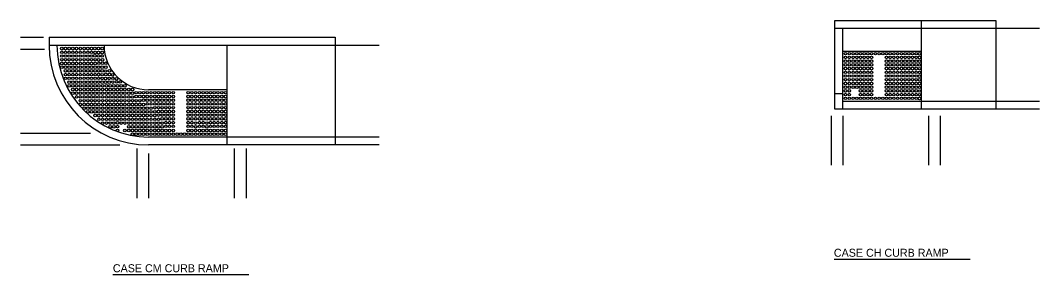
# Model space of a CAD drawing. Extents: x -218 to 9, y 108 to 245.
# Drawn here: x -138.5 to -73.6, y 228.7 to 244.9 of the extents above; entities that cross this region are included whole.
import ezdxf

# ---------------------------------------------------------------- set-up
doc = ezdxf.new("R2010")
doc.units = 0
doc.layers.add('mc_ISLAND', color=7, linetype='Continuous')
doc.layers.add('mc_MISC-CONST-anno', color=7, linetype='Continuous')

msp = doc.modelspace()

# ---------------------------------------------------------------- linework, layer by layer
at = {"layer": 'mc_ISLAND'}
for p, q in [((-86.614, 244.888), (-76.381, 244.888)), ((-86.614, 239.239), (-86.614, 244.888)), ((-81.114, 239.239), (-81.114, 244.888)), ((-76.381, 244.888), (-76.381, 239.239)), ((-86.614, 244.388), (-73.586, 244.388)), ((-86.114, 239.239), (-86.114, 244.388)), ((-138.466, 243.812), (-137.001, 243.812)), ((-136.642, 243.812), (-118.433, 243.812)), ((-136.642, 243.812), (-136.642, 243.312)), ((-136.642, 243.312), (-115.623, 243.312)), ((-125.3, 236.969), (-125.3, 243.312)), ((-118.433, 243.812), (-118.433, 236.969)), ((-138.466, 243.062), (-136.932, 243.062)), ((-86.114, 242.934), (-81.114, 242.934)), ((-125.3, 240.469), (-130.3, 240.469)), ((-86.614, 240.239), (-86.114, 240.239)), ((-73.586, 239.739), (-86.114, 239.739)), ((-86.864, 238.826), (-86.864, 235.679)), ((-73.586, 239.239), (-86.614, 239.239)), ((-86.114, 238.826), (-86.114, 235.679)), ((-80.663, 238.826), (-80.663, 235.679)), ((-79.913, 238.826), (-79.913, 235.679)), ((-138.466, 237.719), (-134.011, 237.719)), ((-115.623, 237.469), (-130.3, 237.469)), ((-138.466, 236.969), (-132.134, 236.969)), ((-115.623, 236.969), (-130.3, 236.969)), ((-131.05, 236.738), (-131.05, 233.591)), ((-130.3, 236.43), (-130.3, 233.591)), ((-124.849, 236.738), (-124.849, 233.591)), ((-124.099, 236.738), (-124.099, 233.591))]:
    msp.add_line(p, q, dxfattribs=at)
for centre in [(-135.834, 243.096), (-135.834, 242.86), (-135.834, 242.623), (-135.597, 243.096), (-135.597, 242.86), (-135.597, 242.623), (-135.36, 243.096), (-135.36, 242.86), (-135.36, 242.623), (-135.123, 243.096), (-135.123, 242.86), (-135.123, 242.623), (-134.886, 243.096), (-134.886, 242.86), (-134.886, 242.623), (-134.65, 243.096), (-134.65, 242.86), (-134.65, 242.623), (-134.413, 243.096), (-134.413, 242.86), (-134.413, 242.623), (-134.176, 243.096), (-134.176, 242.86), (-134.176, 242.623), (-133.939, 243.096), (-133.939, 242.86), (-133.939, 242.623), (-133.73, 243.104), (-133.722, 242.629), (-133.713, 242.846), (-133.496, 242.843), (-133.496, 242.626), (-133.493, 243.104), (-133.261, 242.626), (-133.258, 242.843), (-133.257, 243.104), (-85.937, 242.772), (-85.7, 242.772), (-85.463, 242.772), (-85.227, 242.772), (-84.99, 242.772), (-84.753, 242.772), (-84.516, 242.772), (-84.279, 242.772), (-84.043, 242.772), (-83.806, 242.772), (-83.569, 242.772), (-83.332, 242.772), (-83.095, 242.772), (-82.859, 242.772), (-82.622, 242.772), (-82.385, 242.772), (-82.148, 242.772), (-81.911, 242.772), (-81.675, 242.772), (-81.438, 242.772), (-81.232, 242.765), (-135.834, 242.386), (-135.834, 242.149), (-135.597, 242.386), (-135.597, 242.149), (-135.36, 242.386), (-135.36, 242.149), (-135.123, 242.386), (-135.123, 242.149), (-134.886, 242.386), (-134.886, 242.149), (-134.65, 242.386), (-134.65, 242.149), (-134.413, 242.386), (-134.413, 242.149), (-134.176, 242.386), (-134.176, 242.149), (-133.939, 242.386), (-133.939, 242.149), (-133.702, 242.386), (-133.702, 242.149), (-133.486, 242.385), (-133.477, 242.159), (-133.242, 242.385), (-133.239, 242.171), (-133.031, 242.159), (-85.937, 242.535), (-85.937, 242.298), (-85.937, 242.061), (-85.7, 242.535), (-85.7, 242.298), (-85.7, 242.061), (-85.463, 242.535), (-85.463, 242.298), (-85.463, 242.061), (-85.227, 242.535), (-85.227, 242.298), (-85.227, 242.061), (-84.99, 242.535), (-84.99, 242.298), (-84.99, 242.061), (-84.753, 242.535), (-84.753, 242.298), (-84.753, 242.061), (-84.516, 242.535), (-84.516, 242.298), (-84.516, 242.061), (-84.279, 242.535), (-84.279, 242.298), (-84.279, 242.061), (-83.332, 242.535), (-83.332, 242.298), (-83.332, 242.061), (-83.095, 242.535), (-83.095, 242.298), (-83.095, 242.061), (-82.859, 242.535), (-82.859, 242.298), (-82.859, 242.061), (-82.622, 242.535), (-82.622, 242.298), (-82.622, 242.061), (-82.385, 242.535), (-82.385, 242.298), (-82.385, 242.061), (-82.148, 242.535), (-82.148, 242.298), (-82.148, 242.061), (-81.911, 242.535), (-81.911, 242.298), (-81.911, 242.061), (-81.675, 242.535), (-81.675, 242.298), (-81.675, 242.061), (-81.438, 242.535), (-81.438, 242.298), (-81.438, 242.061), (-81.232, 242.528), (-81.232, 242.291), (-81.232, 242.054), (-135.834, 241.912), (-135.597, 241.912), (-135.597, 241.676), (-135.597, 241.439), (-135.36, 241.912), (-135.36, 241.676), (-135.36, 241.439), (-135.123, 241.912), (-135.123, 241.676), (-135.123, 241.439), (-134.886, 241.912), (-134.886, 241.676), (-134.886, 241.439), (-134.65, 241.912), (-134.65, 241.676), (-134.65, 241.439), (-134.413, 241.912), (-134.413, 241.676), (-134.413, 241.439), (-134.176, 241.912), (-134.176, 241.676), (-134.176, 241.439), (-133.939, 241.912), (-133.939, 241.676), (-133.939, 241.439), (-133.702, 241.912), (-133.702, 241.676), (-133.702, 241.439), (-133.483, 241.915), (-133.483, 241.678), (-133.483, 241.441), (-133.264, 241.911), (-133.264, 241.674), (-133.264, 241.437), (-133.045, 241.67), (-133.028, 241.915), (-133.028, 241.441), (-132.796, 241.683), (-132.792, 241.445), (-132.591, 241.423), (-85.937, 241.825), (-85.937, 241.588), (-85.937, 241.351), (-85.7, 241.825), (-85.7, 241.588), (-85.7, 241.351), (-85.463, 241.825), (-85.463, 241.588), (-85.463, 241.351), (-85.227, 241.825), (-85.227, 241.588), (-85.227, 241.351), (-84.99, 241.825), (-84.99, 241.588), (-84.99, 241.351), (-84.753, 241.825), (-84.753, 241.588), (-84.753, 241.351), (-84.516, 241.825), (-84.516, 241.588), (-84.516, 241.351), (-84.279, 241.825), (-84.279, 241.588), (-84.279, 241.351), (-83.332, 241.825), (-83.332, 241.588), (-83.332, 241.351), (-83.095, 241.825), (-83.095, 241.588), (-83.095, 241.351), (-82.859, 241.825), (-82.859, 241.588), (-82.859, 241.351), (-82.622, 241.825), (-82.622, 241.588), (-82.622, 241.351), (-82.385, 241.825), (-82.385, 241.588), (-82.385, 241.351), (-82.148, 241.825), (-82.148, 241.588), (-82.148, 241.351), (-81.911, 241.825), (-81.911, 241.588), (-81.911, 241.351), (-81.675, 241.825), (-81.675, 241.588), (-81.675, 241.351), (-81.438, 241.825), (-81.438, 241.588), (-81.438, 241.351), (-81.232, 241.817), (-81.232, 241.581), (-81.232, 241.344), (-135.597, 241.202), (-135.36, 241.202), (-135.36, 240.965), (-135.36, 240.728), (-135.123, 241.202), (-135.123, 240.965), (-135.123, 240.728), (-134.886, 241.202), (-134.886, 240.965), (-134.886, 240.728), (-134.65, 241.202), (-134.65, 240.965), (-134.65, 240.728), (-134.413, 241.202), (-134.413, 240.965), (-134.413, 240.728), (-134.176, 241.202), (-134.176, 240.965), (-134.176, 240.728), (-133.939, 241.202), (-133.939, 240.965), (-133.939, 240.728), (-133.702, 241.202), (-133.702, 240.965), (-133.702, 240.728), (-133.483, 241.205), (-133.483, 240.968), (-133.466, 240.728), (-133.264, 241.201), (-133.264, 240.964), (-133.229, 240.728), (-133.045, 241.197), (-133.045, 240.96), (-132.992, 240.728), (-132.809, 241.201), (-132.809, 240.964), (-132.755, 240.728), (-132.573, 241.205), (-132.573, 240.968), (-132.518, 240.728), (-132.344, 241.171), (-132.337, 240.972), (-132.282, 240.728), (-132.11, 240.972), (-132.045, 240.728), (-131.808, 240.728), (-85.937, 241.114), (-85.937, 240.877), (-85.937, 240.641), (-85.7, 241.114), (-85.7, 240.877), (-85.7, 240.641), (-85.463, 241.114), (-85.463, 240.877), (-85.463, 240.641), (-85.227, 241.114), (-85.227, 240.877), (-85.227, 240.641), (-84.99, 241.114), (-84.99, 240.877), (-84.99, 240.641), (-84.753, 241.114), (-84.753, 240.877), (-84.753, 240.641), (-84.516, 241.114), (-84.516, 240.877), (-84.516, 240.641), (-84.279, 241.114), (-84.279, 240.877), (-84.279, 240.641), (-83.332, 241.114), (-83.332, 240.877), (-83.332, 240.641), (-83.095, 241.114), (-83.095, 240.877), (-83.095, 240.641), (-82.859, 241.114), (-82.859, 240.877), (-82.859, 240.641), (-82.622, 241.114), (-82.622, 240.877), (-82.622, 240.641), (-82.385, 241.114), (-82.385, 240.877), (-82.385, 240.641), (-82.148, 241.114), (-82.148, 240.877), (-82.148, 240.641), (-81.911, 241.114), (-81.911, 240.877), (-81.911, 240.641), (-81.675, 241.114), (-81.675, 240.877), (-81.675, 240.641), (-81.438, 241.114), (-81.438, 240.877), (-81.438, 240.641), (-81.232, 241.107), (-81.232, 240.87), (-81.232, 240.633), (-135.123, 240.487), (-135.123, 240.255), (-134.886, 240.487), (-134.886, 240.255), (-134.886, 240.018), (-134.65, 240.492), (-134.65, 240.255), (-134.65, 240.018), (-134.413, 240.492), (-134.413, 240.255), (-134.413, 240.018), (-134.176, 240.492), (-134.176, 240.255), (-134.176, 240.018), (-133.939, 240.492), (-133.939, 240.255), (-133.939, 240.018), (-133.702, 240.492), (-133.702, 240.255), (-133.702, 240.018), (-133.466, 240.492), (-133.466, 240.255), (-133.466, 240.018), (-133.229, 240.492), (-133.229, 240.255), (-133.229, 240.018), (-132.992, 240.492), (-132.992, 240.255), (-132.992, 240.018), (-132.755, 240.492), (-132.755, 240.255), (-132.755, 240.018), (-132.518, 240.492), (-132.518, 240.255), (-132.518, 240.018), (-132.282, 240.492), (-132.282, 240.255), (-132.282, 240.018), (-132.045, 240.492), (-132.045, 240.255), (-132.045, 240.018), (-131.808, 240.492), (-131.808, 240.255), (-131.808, 240.018), (-131.571, 240.492), (-131.571, 240.255), (-131.571, 240.018), (-131.338, 240.016), (-131.334, 240.492), (-131.334, 240.255), (-131.098, 240.29), (-131.098, 240.053), (-130.861, 240.29), (-130.861, 240.053), (-130.624, 240.29), (-130.624, 240.053), (-130.387, 240.29), (-130.387, 240.053), (-130.15, 240.29), (-130.15, 240.053), (-129.914, 240.29), (-129.914, 240.053), (-129.677, 240.29), (-129.677, 240.053), (-129.44, 240.29), (-129.44, 240.053), (-129.203, 240.29), (-129.203, 240.053), (-128.966, 240.29), (-128.966, 240.053), (-128.73, 240.29), (-128.73, 240.053), (-127.782, 240.29), (-127.782, 240.053), (-127.546, 240.29), (-127.546, 240.053), (-127.309, 240.29), (-127.309, 240.053), (-127.072, 240.29), (-127.072, 240.053), (-126.835, 240.29), (-126.835, 240.053), (-126.598, 240.29), (-126.598, 240.053), (-126.362, 240.29), (-126.362, 240.053), (-126.125, 240.29), (-126.125, 240.053), (-125.888, 240.29), (-125.888, 240.053), (-125.651, 240.29), (-125.651, 240.053), (-125.414, 240.29), (-125.414, 240.053), (-85.937, 240.404), (-85.937, 240.167), (-85.7, 240.404), (-85.7, 240.167), (-84.99, 240.404), (-84.99, 240.167), (-84.753, 240.404), (-84.753, 240.167), (-84.516, 240.404), (-84.516, 240.167), (-84.279, 240.404), (-84.279, 240.167), (-83.332, 240.404), (-83.332, 240.167), (-83.095, 240.404), (-83.095, 240.167), (-82.859, 240.404), (-82.859, 240.167), (-82.622, 240.404), (-82.622, 240.167), (-82.385, 240.404), (-82.385, 240.167), (-82.148, 240.404), (-82.148, 240.167), (-81.911, 240.404), (-81.911, 240.167), (-81.675, 240.404), (-81.675, 240.167), (-81.438, 240.404), (-81.438, 240.167), (-81.232, 240.397), (-81.232, 240.16), (-134.65, 239.781), (-134.65, 239.544), (-134.413, 239.781), (-134.413, 239.544), (-134.176, 239.781), (-134.176, 239.544), (-133.939, 239.781), (-133.939, 239.544), (-133.702, 239.781), (-133.702, 239.544), (-133.466, 239.781), (-133.466, 239.544), (-133.229, 239.781), (-133.229, 239.544), (-132.992, 239.781), (-132.992, 239.544), (-132.755, 239.781), (-132.755, 239.544), (-132.518, 239.781), (-132.518, 239.544), (-132.282, 239.781), (-132.282, 239.544), (-132.045, 239.781), (-132.045, 239.544), (-131.808, 239.781), (-131.808, 239.544), (-131.571, 239.781), (-131.571, 239.544), (-131.334, 239.781), (-131.334, 239.544), (-131.098, 239.781), (-131.098, 239.544), (-130.861, 239.781), (-130.861, 239.544), (-130.624, 239.815), (-130.624, 239.544), (-130.387, 239.815), (-130.387, 239.574), (-130.15, 239.815), (-130.15, 239.574), (-129.914, 239.815), (-129.914, 239.574), (-129.914, 239.333), (-129.677, 239.815), (-129.677, 239.574), (-129.677, 239.333), (-129.44, 239.815), (-129.44, 239.574), (-129.44, 239.333), (-129.203, 239.815), (-129.203, 239.574), (-129.203, 239.333), (-128.966, 239.815), (-128.966, 239.574), (-128.966, 239.333), (-128.73, 239.815), (-128.73, 239.574), (-128.73, 239.333), (-127.782, 239.815), (-127.782, 239.574), (-127.782, 239.333), (-127.546, 239.815), (-127.546, 239.574), (-127.546, 239.333), (-127.309, 239.815), (-127.309, 239.574), (-127.309, 239.333), (-127.072, 239.815), (-127.072, 239.574), (-127.072, 239.333), (-126.835, 239.815), (-126.835, 239.574), (-126.835, 239.333), (-126.598, 239.815), (-126.598, 239.574), (-126.598, 239.333), (-126.362, 239.815), (-126.362, 239.574), (-126.362, 239.333), (-126.125, 239.815), (-126.125, 239.574), (-126.125, 239.333), (-125.888, 239.815), (-125.888, 239.574), (-125.888, 239.333), (-125.651, 239.815), (-125.651, 239.574), (-125.651, 239.333), (-125.414, 239.815), (-125.414, 239.574), (-125.414, 239.333), (-85.937, 239.93), (-85.7, 239.93), (-85.463, 239.93), (-85.227, 239.93), (-84.99, 239.93), (-84.753, 239.93), (-84.516, 239.93), (-84.279, 239.93), (-84.043, 239.93), (-83.806, 239.93), (-83.569, 239.93), (-83.332, 239.93), (-83.095, 239.93), (-82.859, 239.93), (-82.622, 239.93), (-82.385, 239.93), (-82.148, 239.93), (-81.911, 239.93), (-81.675, 239.93), (-81.438, 239.93), (-81.232, 239.923), (-134.413, 239.308), (-134.176, 239.308), (-134.176, 239.071), (-133.939, 239.308), (-133.939, 239.071), (-133.702, 239.308), (-133.702, 239.071), (-133.702, 238.834), (-133.466, 239.308), (-133.466, 239.071), (-133.466, 238.834), (-133.229, 239.308), (-133.229, 239.071), (-133.229, 238.834), (-132.992, 239.308), (-132.992, 239.071), (-132.992, 238.834), (-132.755, 239.308), (-132.755, 239.071), (-132.755, 238.834), (-132.518, 239.308), (-132.518, 239.071), (-132.518, 238.834), (-132.282, 239.308), (-132.282, 239.071), (-132.282, 238.834), (-132.045, 239.308), (-132.045, 239.071), (-132.045, 238.834), (-131.808, 239.308), (-131.808, 239.071), (-131.808, 238.834), (-131.571, 239.308), (-131.571, 239.071), (-131.571, 238.834), (-131.334, 239.308), (-131.334, 239.071), (-131.334, 238.834), (-131.098, 239.308), (-131.098, 239.071), (-131.098, 238.834), (-130.861, 239.308), (-130.861, 239.071), (-130.861, 238.834), (-130.624, 239.308), (-130.624, 239.071), (-130.624, 238.834), (-130.387, 239.308), (-130.387, 239.071), (-130.387, 238.834), (-130.15, 239.308), (-130.15, 239.071), (-130.15, 238.834), (-129.914, 239.071), (-129.914, 238.834), (-129.677, 239.096), (-129.677, 238.868), (-129.44, 239.096), (-129.44, 238.868), (-129.203, 239.096), (-129.203, 238.868), (-128.966, 239.096), (-128.966, 238.868), (-128.73, 239.096), (-128.73, 238.868), (-127.782, 239.096), (-127.782, 238.868), (-127.546, 239.096), (-127.546, 238.868), (-127.309, 239.096), (-127.309, 238.868), (-127.072, 239.096), (-127.072, 238.868), (-126.835, 239.096), (-126.835, 238.868), (-126.598, 239.096), (-126.598, 238.868), (-126.362, 239.096), (-126.362, 238.868), (-126.125, 239.096), (-126.125, 238.868), (-125.888, 239.096), (-125.888, 238.868), (-125.651, 239.096), (-125.651, 238.868), (-125.414, 239.096), (-125.414, 238.868), (-133.466, 238.597), (-133.229, 238.597), (-133.229, 238.36), (-132.992, 238.597), (-132.992, 238.36), (-132.755, 238.597), (-132.755, 238.36), (-132.755, 238.124), (-132.518, 238.597), (-132.518, 238.36), (-132.518, 238.124), (-132.282, 238.597), (-132.282, 238.368), (-132.282, 238.132), (-132.045, 238.597), (-132.045, 238.36), (-131.808, 238.597), (-131.808, 238.36), (-131.571, 238.597), (-131.571, 238.36), (-131.571, 238.124), (-131.334, 238.597), (-131.334, 238.36), (-131.334, 238.124), (-131.098, 238.597), (-131.098, 238.36), (-131.098, 238.124), (-130.861, 238.597), (-130.861, 238.36), (-130.861, 238.124), (-130.624, 238.597), (-130.624, 238.36), (-130.624, 238.124), (-130.387, 238.597), (-130.387, 238.36), (-130.387, 238.124), (-130.15, 238.597), (-130.15, 238.36), (-130.15, 238.124), (-129.914, 238.597), (-129.914, 238.36), (-129.914, 238.124), (-129.677, 238.597), (-129.677, 238.36), (-129.677, 238.124), (-129.44, 238.627), (-129.44, 238.36), (-129.44, 238.124), (-129.203, 238.627), (-129.203, 238.386), (-129.203, 238.153), (-128.966, 238.627), (-128.966, 238.386), (-128.966, 238.153), (-128.73, 238.627), (-128.73, 238.386), (-128.73, 238.153), (-127.782, 238.627), (-127.782, 238.386), (-127.782, 238.153), (-127.546, 238.627), (-127.546, 238.386), (-127.546, 238.153), (-127.309, 238.627), (-127.309, 238.36), (-127.309, 238.124), (-127.072, 238.627), (-127.072, 238.386), (-127.072, 238.153), (-126.835, 238.627), (-126.835, 238.386), (-126.835, 238.153), (-126.598, 238.627), (-126.598, 238.36), (-126.598, 238.124), (-126.362, 238.627), (-126.362, 238.386), (-126.362, 238.153), (-126.125, 238.627), (-126.125, 238.386), (-126.125, 238.153), (-125.888, 238.627), (-125.888, 238.386), (-125.888, 238.153), (-125.651, 238.627), (-125.651, 238.386), (-125.651, 238.153), (-125.414, 238.627), (-125.414, 238.386), (-125.414, 238.153), (-132.282, 237.895), (-131.808, 237.887), (-131.571, 237.887), (-131.334, 237.887), (-131.334, 237.65), (-131.098, 237.887), (-131.098, 237.65), (-130.861, 237.887), (-130.861, 237.65), (-130.624, 237.887), (-130.624, 237.65), (-130.387, 237.887), (-130.387, 237.65), (-130.15, 237.887), (-130.15, 237.65), (-129.914, 237.887), (-129.914, 237.65), (-129.677, 237.887), (-129.677, 237.65), (-129.44, 237.887), (-129.44, 237.65), (-129.203, 237.887), (-129.203, 237.65), (-128.966, 237.887), (-128.966, 237.65), (-128.73, 237.887), (-128.73, 237.65), (-128.493, 237.65), (-128.256, 237.65), (-128.019, 237.65), (-127.782, 237.887), (-127.782, 237.65), (-127.546, 237.887), (-127.546, 237.65), (-127.309, 237.887), (-127.309, 237.65), (-127.072, 237.887), (-127.072, 237.65), (-126.835, 237.887), (-126.835, 237.65), (-126.598, 237.887), (-126.598, 237.65), (-126.362, 237.887), (-126.362, 237.65), (-126.125, 237.887), (-126.125, 237.65), (-125.888, 237.887), (-125.888, 237.65), (-125.651, 237.887), (-125.651, 237.65), (-125.414, 237.887), (-125.414, 237.65)]:
    msp.add_circle(centre, 0.0834, dxfattribs=at)
for radius, start, end in [(6.342, 180.00001, 270.00001), (5.842, 180, 270), (2.842, 180, 270)]:
    msp.add_arc((-130.3, 243.312), radius, start, end, dxfattribs=at)
at = {"layer": 'mc_MISC-CONST-anno'}
for p, q in [((-86.666, 229.705), (-78.006, 229.705)), ((-132.574, 228.72), (-123.914, 228.72))]:
    msp.add_line(p, q, dxfattribs=at)

# ---------------------------------------------------------------- texts
for s, p in [('CASE CH CURB RAMP', (-86.683, 229.854)), ('CASE CM CURB RAMP', (-132.579, 228.869))]:
    msp.add_text(s, height=0.50972, dxfattribs=at).set_placement(p)

doc.saveas('drawing.dxf')
